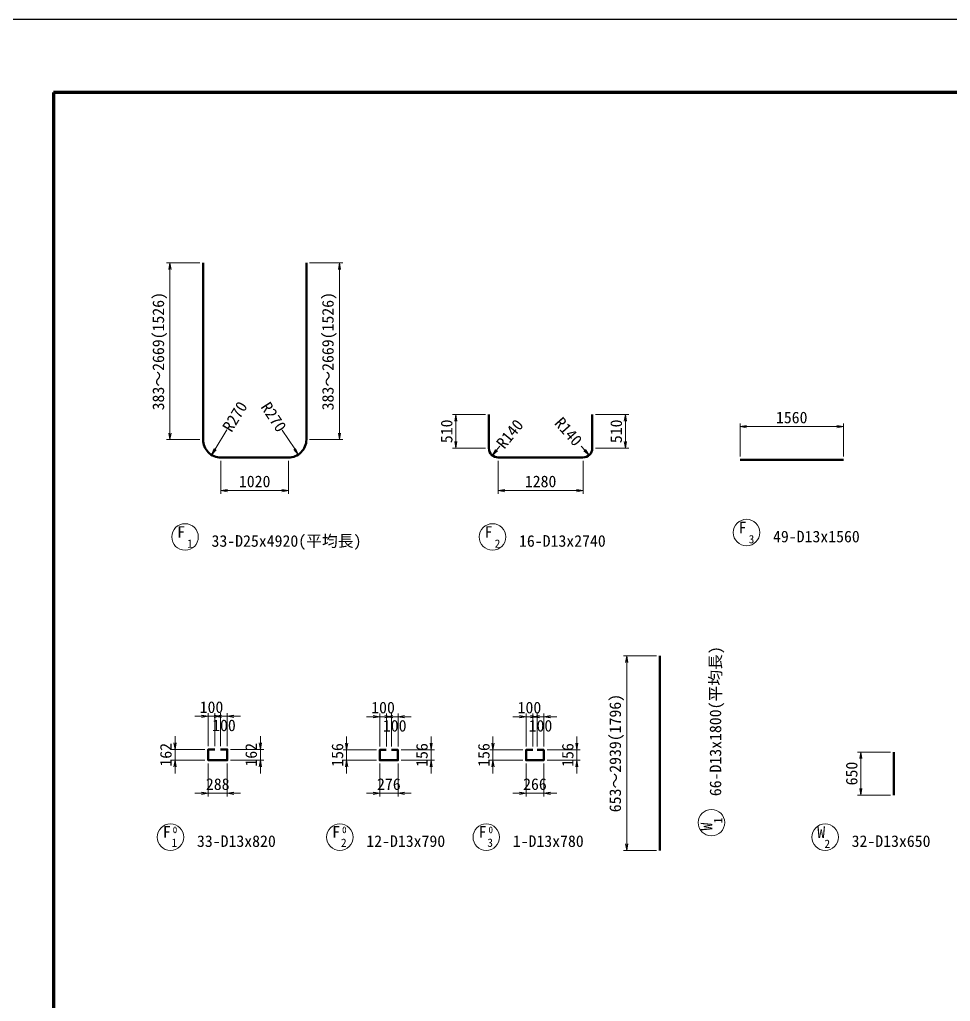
# Model space of a CAD drawing. Header units: millimetres. Extents: x 67792 to 193942, y -50017 to -20317.
# Drawn here: x 152404 to 166456, y -35137 to -20317 of the extents above; entities that cross this region are included whole.
import ezdxf
from ezdxf.enums import TextEntityAlignment as Align

# ---------------------------------------------------------------- set-up
doc = ezdxf.new("R2010")
doc.units = ezdxf.units.MM
doc.header["$LTSCALE"] = 50
doc.header["$PDSIZE"] = 300
doc.layers.get('Defpoints').update_dxf_attribs({"color": 191})
for name, color, linetype, lineweight in [('D-STR', 1, 'Continuous', 50), ('D-STR-DIM', 7, 'Continuous', 13), ('D-STR-TXT', 7, 'Continuous', 13), ('D-TTL', 2, 'Continuous', 140)]:
    doc.layers.add(name, color=color, linetype=linetype, lineweight=lineweight)
doc.styles.add('YOKO_GOTHIC', font='MS Gothic.ttf')
doc.dimstyles.new('S50', dxfattribs={"dimscale": 50, "dimtxt": 3.5, "dimasz": 2, "dimexe": 1, "dimexo": 1, "dimgap": 1, "dimtad": 1, "dimdec": 0, "dimzin": 1, "dimdsep": 46, "dimtxsty": 'YOKO_GOTHIC', "dimblk": 'OPEN', "dimcen": 0, "dimclrd": 256, "dimclre": 256, "dimclrt": 256, "dimaunit": 1, "dimadec": 3, "dimazin": 0, "dimtfac": 1, "dimtdec": 0, "dimtix": 1, "dimtmove": 2, "dimatfit": 3, "dimldrblk": 'OPEN', "dimfxl": 1, "dimlwd": -1, "dimlwe": -1, "dimarcsym": 2})

# ---------------------------------------------------------------- blocks, each defined once
blk = doc.blocks.new('_Open')
at = {"color": 0, "linetype": 'ByBlock', "lineweight": -2}
for p, q in [((-1, 0.17), (0, 0)), ((-1, -0.17), (0, 0)), ((0, 0), (-1, 0))]:
    blk.add_line(p, q, dxfattribs=at)
blk = doc.blocks.new('*D145')
at = {"layer": 'D-STR-DIM', "ltscale": 1500, "transparency": 16777216}
for p, q in [((155123, -23988), (154623, -23988)), ((154673, -26557), (154673, -24088)), ((155123, -26657), (154623, -26657))]:
    blk.add_line(p, q, dxfattribs=at)
at = {"layer": 'Defpoints', "color": 0, "ltscale": 1500, "transparency": 16777216}
for p in [(154673, -23988), (155173, -23988), (155173, -26657)]:
    blk.add_point(p, dxfattribs=at)
at = {"layer": 'D-STR-DIM', "ltscale": 1500, "transparency": 16777216, "xscale": 100, "yscale": 100, "zscale": 100}
for p, rotation in [((154673, -23988), 90), ((154673, -26657), 270)]:
    blk.add_blockref('_Open', p, dxfattribs=dict(at, rotation=rotation))
at = {"layer": 'D-STR-DIM', "ltscale": 1500, "transparency": 16777216, "insert": (154521, -25322), "char_height": 175, "attachment_point": 5, "rotation": 90, "style": 'YOKO_GOTHIC'}
blk.add_mtext('{\\W1;\\C7;383～\\C256;2669(1526)}', dxfattribs=at)
blk = doc.blocks.new('*D146')
at = {"layer": 'D-STR-DIM', "ltscale": 1500, "transparency": 16777216}
for p, q in [((156783, -23988), (157283, -23988)), ((157233, -26557), (157233, -24088)), ((156783, -26657), (157283, -26657))]:
    blk.add_line(p, q, dxfattribs=at)
at = {"layer": 'Defpoints', "color": 0, "ltscale": 1500, "transparency": 16777216}
for p in [(156733, -23988), (157233, -23988), (156733, -26657)]:
    blk.add_point(p, dxfattribs=at)
at = {"layer": 'D-STR-DIM', "ltscale": 1500, "transparency": 16777216, "xscale": 100, "yscale": 100, "zscale": 100}
for p, rotation in [((157233, -23988), 90), ((157233, -26657), 270)]:
    blk.add_blockref('_Open', p, dxfattribs=dict(at, rotation=rotation))
at = {"layer": 'D-STR-DIM', "ltscale": 1500, "transparency": 16777216, "insert": (157081, -25322), "char_height": 175, "attachment_point": 5, "rotation": 90, "style": 'YOKO_GOTHIC'}
blk.add_mtext('{\\W1;\\C7;383～}2669(1526)', dxfattribs=at)
blk = doc.blocks.new('*D147')
at = {"layer": 'D-STR-DIM', "ltscale": 1500, "transparency": 16777216}
for p, q in [((155443, -26977), (155443, -27477)), ((156463, -26977), (156463, -27477)), ((155543, -27427), (156363, -27427))]:
    blk.add_line(p, q, dxfattribs=at)
at = {"layer": 'Defpoints', "color": 0, "ltscale": 1500, "transparency": 16777216}
for p in [(155443, -26927), (156463, -26927), (156463, -27427)]:
    blk.add_point(p, dxfattribs=at)
at = {"layer": 'D-STR-DIM', "ltscale": 1500, "transparency": 16777216, "xscale": 100, "yscale": 100, "zscale": 100, "rotation": 180}
blk.add_blockref('_Open', (155443, -27427), dxfattribs=at)
at = {"layer": 'D-STR-DIM', "ltscale": 1500, "transparency": 16777216, "xscale": 100, "yscale": 100, "zscale": 100}
blk.add_blockref('_Open', (156463, -27427), dxfattribs=at)
at = {"layer": 'D-STR-DIM', "ltscale": 1500, "transparency": 16777216, "insert": (155953, -27289), "char_height": 175, "attachment_point": 5, "style": 'YOKO_GOTHIC'}
blk.add_mtext('1020', dxfattribs=at)
blk = doc.blocks.new('*D150')
at = {"layer": 'D-STR-DIM', "transparency": 16777216}
blk.add_line((155355, -26802), (155532, -26511), dxfattribs=at)
at = {"layer": 'Defpoints', "color": 0, "transparency": 16777216}
for p in [(155584, -26426), (155443, -26657)]:
    blk.add_point(p, dxfattribs=at)
at = {"layer": 'D-STR-DIM', "transparency": 16777216, "xscale": 100, "yscale": 100, "zscale": 100, "rotation": 238.6222124262136}
blk.add_blockref('_Open', (155303, -26887), dxfattribs=at)
at = {"layer": 'D-STR-DIM', "transparency": 16777216, "insert": (155655, -26309), "char_height": 175, "attachment_point": 5, "rotation": 58.6222, "style": 'YOKO_GOTHIC'}
blk.add_mtext('R270', dxfattribs=at)
blk = doc.blocks.new('*D151')
at = {"layer": 'D-STR-DIM', "transparency": 16777216}
blk.add_line((156557, -26798), (156370, -26515), dxfattribs=at)
at = {"layer": 'Defpoints', "color": 0, "transparency": 16777216}
for p in [(156315, -26431), (156463, -26657)]:
    blk.add_point(p, dxfattribs=at)
at = {"layer": 'D-STR-DIM', "transparency": 16777216, "xscale": 100, "yscale": 100, "zscale": 100, "rotation": 303.3903383239493}
blk.add_blockref('_Open', (156612, -26882), dxfattribs=at)
at = {"layer": 'D-STR-DIM', "transparency": 16777216, "insert": (156239, -26316), "char_height": 175, "attachment_point": 5, "rotation": 303.3903, "style": 'YOKO_GOTHIC'}
blk.add_mtext('R270', dxfattribs=at)
blk = doc.blocks.new('*D152')
at = {"layer": 'D-STR-DIM', "ltscale": 1500, "transparency": 16777216}
for p, q in [((159440, -26277), (158940, -26277)), ((158990, -26687), (158990, -26377)), ((159440, -26787), (158940, -26787))]:
    blk.add_line(p, q, dxfattribs=at)
at = {"layer": 'Defpoints', "color": 0, "ltscale": 1500, "transparency": 16777216}
for p in [(158990, -26277), (159490, -26277), (159490, -26787)]:
    blk.add_point(p, dxfattribs=at)
at = {"layer": 'D-STR-DIM', "ltscale": 1500, "transparency": 16777216, "xscale": 100, "yscale": 100, "zscale": 100}
for p, rotation in [((158990, -26277), 90), ((158990, -26787), 270)]:
    blk.add_blockref('_Open', p, dxfattribs=dict(at, rotation=rotation))
at = {"layer": 'D-STR-DIM', "ltscale": 1500, "transparency": 16777216, "insert": (158852, -26532), "char_height": 175, "attachment_point": 5, "rotation": 90, "style": 'YOKO_GOTHIC'}
blk.add_mtext('510', dxfattribs=at)
blk = doc.blocks.new('*D153')
at = {"layer": 'D-STR-DIM', "ltscale": 1500, "transparency": 16777216}
for p, q in [((161100, -26277), (161600, -26277)), ((161550, -26687), (161550, -26377)), ((161100, -26787), (161600, -26787))]:
    blk.add_line(p, q, dxfattribs=at)
at = {"layer": 'Defpoints', "color": 0, "ltscale": 1500, "transparency": 16777216}
for p in [(161050, -26277), (161550, -26277), (161050, -26787)]:
    blk.add_point(p, dxfattribs=at)
at = {"layer": 'D-STR-DIM', "ltscale": 1500, "transparency": 16777216, "xscale": 100, "yscale": 100, "zscale": 100}
for p, rotation in [((161550, -26277), 90), ((161550, -26787), 270)]:
    blk.add_blockref('_Open', p, dxfattribs=dict(at, rotation=rotation))
at = {"layer": 'D-STR-DIM', "ltscale": 1500, "transparency": 16777216, "insert": (161412, -26532), "char_height": 175, "attachment_point": 5, "rotation": 90, "style": 'YOKO_GOTHIC'}
blk.add_mtext('510', dxfattribs=at)
blk = doc.blocks.new('*D154')
at = {"layer": 'D-STR-DIM', "ltscale": 1500, "transparency": 16777216}
for p, q in [((159630, -26977), (159630, -27477)), ((160910, -26977), (160910, -27477)), ((159730, -27427), (160810, -27427))]:
    blk.add_line(p, q, dxfattribs=at)
at = {"layer": 'Defpoints', "color": 0, "ltscale": 1500, "transparency": 16777216}
for p in [(159630, -26927), (160910, -26927), (160910, -27427)]:
    blk.add_point(p, dxfattribs=at)
at = {"layer": 'D-STR-DIM', "ltscale": 1500, "transparency": 16777216, "xscale": 100, "yscale": 100, "zscale": 100, "rotation": 180}
blk.add_blockref('_Open', (159630, -27427), dxfattribs=at)
at = {"layer": 'D-STR-DIM', "ltscale": 1500, "transparency": 16777216, "xscale": 100, "yscale": 100, "zscale": 100}
blk.add_blockref('_Open', (160910, -27427), dxfattribs=at)
at = {"layer": 'D-STR-DIM', "ltscale": 1500, "transparency": 16777216, "insert": (160270, -27289), "char_height": 175, "attachment_point": 5, "style": 'YOKO_GOTHIC'}
blk.add_mtext('1280', dxfattribs=at)
blk = doc.blocks.new('*D155')
at = {"layer": 'D-STR-DIM', "transparency": 16777216}
blk.add_line((159605, -26818), (159655, -26756), dxfattribs=at)
at = {"layer": 'Defpoints', "color": 0, "transparency": 16777216}
for p in [(159630, -26787), (159719, -26678)]:
    blk.add_point(p, dxfattribs=at)
at = {"layer": 'D-STR-DIM', "transparency": 16777216, "xscale": 100, "yscale": 100, "zscale": 100, "rotation": 230.7574682351454}
blk.add_blockref('_Open', (159541, -26895), dxfattribs=at)
at = {"layer": 'D-STR-DIM', "transparency": 16777216, "insert": (159806, -26571), "char_height": 175, "attachment_point": 5, "rotation": 50.7575, "style": 'YOKO_GOTHIC'}
blk.add_mtext('R140', dxfattribs=at)
blk = doc.blocks.new('*D156')
at = {"layer": 'D-STR-DIM', "transparency": 16777216}
blk.add_line((160936, -26817), (160884, -26756), dxfattribs=at)
at = {"layer": 'Defpoints', "color": 0, "transparency": 16777216}
for p in [(160818, -26681), (160910, -26787)]:
    blk.add_point(p, dxfattribs=at)
at = {"layer": 'D-STR-DIM', "transparency": 16777216, "xscale": 100, "yscale": 100, "zscale": 100, "rotation": 311.3184763318716}
blk.add_blockref('_Open', (161002, -26892), dxfattribs=at)
at = {"layer": 'D-STR-DIM', "transparency": 16777216, "insert": (160690, -26537), "char_height": 175, "attachment_point": 5, "rotation": 311.3185, "style": 'YOKO_GOTHIC'}
blk.add_mtext('R140', dxfattribs=at)
blk = doc.blocks.new('*D159')
at = {"layer": 'D-STR-DIM', "ltscale": 1500, "transparency": 16777216}
for p, q in [((163281, -26911), (163281, -26411)), ((163381, -26461), (164741, -26461)), ((164841, -26911), (164841, -26411))]:
    blk.add_line(p, q, dxfattribs=at)
at = {"layer": 'Defpoints', "color": 0, "ltscale": 1500, "transparency": 16777216}
for p in [(164841, -26461), (163281, -26961), (164841, -26961)]:
    blk.add_point(p, dxfattribs=at)
at = {"layer": 'D-STR-DIM', "ltscale": 1500, "transparency": 16777216, "xscale": 100, "yscale": 100, "zscale": 100, "rotation": 180}
blk.add_blockref('_Open', (163281, -26461), dxfattribs=at)
at = {"layer": 'D-STR-DIM', "ltscale": 1500, "transparency": 16777216, "xscale": 100, "yscale": 100, "zscale": 100}
blk.add_blockref('_Open', (164841, -26461), dxfattribs=at)
at = {"layer": 'D-STR-DIM', "ltscale": 1500, "transparency": 16777216, "insert": (164061, -26324), "char_height": 175, "attachment_point": 5, "style": 'YOKO_GOTHIC'}
blk.add_mtext('1560', dxfattribs=at)
blk = doc.blocks.new('*D164')
at = {"layer": 'D-STR-DIM', "ltscale": 1500, "transparency": 16777216}
for p, q in [((155251, -31284), (155251, -30784)), ((155351, -31284), (155351, -30784)), ((155151, -30834), (155051, -30834)), ((155351, -30834), (155251, -30834)), ((155451, -30834), (155551, -30834))]:
    blk.add_line(p, q, dxfattribs=at)
at = {"layer": 'Defpoints', "color": 0, "ltscale": 1500, "transparency": 16777216}
for p in [(155251, -30834), (155251, -31334), (155351, -31334)]:
    blk.add_point(p, dxfattribs=at)
at = {"layer": 'D-STR-DIM', "ltscale": 1500, "transparency": 16777216, "xscale": 100, "yscale": 100, "zscale": 100}
blk.add_blockref('_Open', (155251, -30834), dxfattribs=at)
at = {"layer": 'D-STR-DIM', "ltscale": 1500, "transparency": 16777216, "xscale": 100, "yscale": 100, "zscale": 100, "rotation": 180}
blk.add_blockref('_Open', (155351, -30834), dxfattribs=at)
at = {"layer": 'D-STR-DIM', "ltscale": 1500, "transparency": 16777216, "insert": (155301, -30697), "char_height": 175, "attachment_point": 5, "style": 'YOKO_GOTHIC'}
blk.add_mtext('100', dxfattribs=at)
blk = doc.blocks.new('*D165')
at = {"layer": 'D-STR-DIM', "ltscale": 1500, "transparency": 16777216}
for p, q in [((155439, -31284), (155439, -30784)), ((155539, -31284), (155539, -30784)), ((155339, -30834), (155239, -30834)), ((155539, -30834), (155439, -30834)), ((155639, -30834), (155739, -30834))]:
    blk.add_line(p, q, dxfattribs=at)
at = {"layer": 'Defpoints', "color": 0, "ltscale": 1500, "transparency": 16777216}
for p in [(155439, -30834), (155439, -31334), (155539, -31334)]:
    blk.add_point(p, dxfattribs=at)
at = {"layer": 'D-STR-DIM', "ltscale": 1500, "transparency": 16777216, "xscale": 100, "yscale": 100, "zscale": 100}
blk.add_blockref('_Open', (155439, -30834), dxfattribs=at)
at = {"layer": 'D-STR-DIM', "ltscale": 1500, "transparency": 16777216, "xscale": 100, "yscale": 100, "zscale": 100, "rotation": 180}
blk.add_blockref('_Open', (155539, -30834), dxfattribs=at)
at = {"layer": 'D-STR-DIM', "ltscale": 1500, "transparency": 16777216, "insert": (155489, -30972), "char_height": 175, "attachment_point": 5, "style": 'YOKO_GOTHIC'}
blk.add_mtext('100', dxfattribs=at)
blk = doc.blocks.new('*D166')
at = {"layer": 'D-STR-DIM', "ltscale": 1500, "transparency": 16777216}
for p, q in [((156039, -31234), (156039, -31134)), ((155589, -31334), (156089, -31334)), ((156039, -31496), (156039, -31334)), ((155589, -31496), (156089, -31496)), ((156039, -31596), (156039, -31696))]:
    blk.add_line(p, q, dxfattribs=at)
at = {"layer": 'Defpoints', "color": 0, "ltscale": 1500, "transparency": 16777216}
for p in [(155539, -31334), (156039, -31334), (155539, -31496)]:
    blk.add_point(p, dxfattribs=at)
at = {"layer": 'D-STR-DIM', "ltscale": 1500, "transparency": 16777216, "xscale": 100, "yscale": 100, "zscale": 100}
for p, rotation in [((156039, -31334), 270), ((156039, -31496), 90)]:
    blk.add_blockref('_Open', p, dxfattribs=dict(at, rotation=rotation))
at = {"layer": 'D-STR-DIM', "ltscale": 1500, "transparency": 16777216, "insert": (155901, -31415), "char_height": 175, "attachment_point": 5, "rotation": 90, "style": 'YOKO_GOTHIC'}
blk.add_mtext('162', dxfattribs=at)
blk = doc.blocks.new('*D167')
at = {"layer": 'D-STR-DIM', "ltscale": 1500, "transparency": 16777216}
for p, q in [((155251, -31546), (155251, -32046)), ((155539, -31546), (155539, -32046)), ((155151, -31996), (155051, -31996)), ((155539, -31996), (155251, -31996)), ((155639, -31996), (155739, -31996))]:
    blk.add_line(p, q, dxfattribs=at)
at = {"layer": 'Defpoints', "color": 0, "ltscale": 1500, "transparency": 16777216}
for p in [(155251, -31496), (155539, -31496), (155251, -31996)]:
    blk.add_point(p, dxfattribs=at)
at = {"layer": 'D-STR-DIM', "ltscale": 1500, "transparency": 16777216, "xscale": 100, "yscale": 100, "zscale": 100}
blk.add_blockref('_Open', (155251, -31996), dxfattribs=at)
at = {"layer": 'D-STR-DIM', "ltscale": 1500, "transparency": 16777216, "xscale": 100, "yscale": 100, "zscale": 100, "rotation": 180}
blk.add_blockref('_Open', (155539, -31996), dxfattribs=at)
at = {"layer": 'D-STR-DIM', "ltscale": 1500, "transparency": 16777216, "insert": (155395, -31859), "char_height": 175, "attachment_point": 5, "style": 'YOKO_GOTHIC'}
blk.add_mtext('288', dxfattribs=at)
blk = doc.blocks.new('*D168')
at = {"layer": 'D-STR-DIM', "ltscale": 1500, "transparency": 16777216}
for p, q in [((154751, -31234), (154751, -31134)), ((155201, -31334), (154701, -31334)), ((154751, -31334), (154751, -31496)), ((155201, -31496), (154701, -31496)), ((154751, -31596), (154751, -31696))]:
    blk.add_line(p, q, dxfattribs=at)
at = {"layer": 'Defpoints', "color": 0, "ltscale": 1500, "transparency": 16777216}
for p in [(155251, -31334), (154751, -31496), (155251, -31496)]:
    blk.add_point(p, dxfattribs=at)
at = {"layer": 'D-STR-DIM', "ltscale": 1500, "transparency": 16777216, "xscale": 100, "yscale": 100, "zscale": 100}
for p, rotation in [((154751, -31334), 270), ((154751, -31496), 90)]:
    blk.add_blockref('_Open', p, dxfattribs=dict(at, rotation=rotation))
at = {"layer": 'D-STR-DIM', "ltscale": 1500, "transparency": 16777216, "insert": (154613, -31415), "char_height": 175, "attachment_point": 5, "rotation": 90, "style": 'YOKO_GOTHIC'}
blk.add_mtext('162', dxfattribs=at)
blk = doc.blocks.new('*D171')
at = {"layer": 'D-STR-DIM', "ltscale": 1500, "transparency": 16777216}
for p, q in [((157841, -31290), (157841, -30790)), ((157941, -31290), (157941, -30790)), ((157741, -30840), (157641, -30840)), ((157941, -30840), (157841, -30840)), ((158041, -30840), (158141, -30840))]:
    blk.add_line(p, q, dxfattribs=at)
at = {"layer": 'Defpoints', "color": 0, "ltscale": 1500, "transparency": 16777216}
for p in [(157841, -30840), (157841, -31340), (157941, -31340)]:
    blk.add_point(p, dxfattribs=at)
at = {"layer": 'D-STR-DIM', "ltscale": 1500, "transparency": 16777216, "xscale": 100, "yscale": 100, "zscale": 100}
blk.add_blockref('_Open', (157841, -30840), dxfattribs=at)
at = {"layer": 'D-STR-DIM', "ltscale": 1500, "transparency": 16777216, "xscale": 100, "yscale": 100, "zscale": 100, "rotation": 180}
blk.add_blockref('_Open', (157941, -30840), dxfattribs=at)
at = {"layer": 'D-STR-DIM', "ltscale": 1500, "transparency": 16777216, "insert": (157891, -30703), "char_height": 175, "attachment_point": 5, "style": 'YOKO_GOTHIC'}
blk.add_mtext('100', dxfattribs=at)
blk = doc.blocks.new('*D172')
at = {"layer": 'D-STR-DIM', "ltscale": 1500, "transparency": 16777216}
for p, q in [((158017, -31290), (158017, -30790)), ((158117, -31290), (158117, -30790)), ((157917, -30840), (157817, -30840)), ((158117, -30840), (158017, -30840)), ((158217, -30840), (158317, -30840))]:
    blk.add_line(p, q, dxfattribs=at)
at = {"layer": 'Defpoints', "color": 0, "ltscale": 1500, "transparency": 16777216}
for p in [(158017, -30840), (158017, -31340), (158117, -31340)]:
    blk.add_point(p, dxfattribs=at)
at = {"layer": 'D-STR-DIM', "ltscale": 1500, "transparency": 16777216, "xscale": 100, "yscale": 100, "zscale": 100}
blk.add_blockref('_Open', (158017, -30840), dxfattribs=at)
at = {"layer": 'D-STR-DIM', "ltscale": 1500, "transparency": 16777216, "xscale": 100, "yscale": 100, "zscale": 100, "rotation": 180}
blk.add_blockref('_Open', (158117, -30840), dxfattribs=at)
at = {"layer": 'D-STR-DIM', "ltscale": 1500, "transparency": 16777216, "insert": (158067, -30978), "char_height": 175, "attachment_point": 5, "style": 'YOKO_GOTHIC'}
blk.add_mtext('100', dxfattribs=at)
blk = doc.blocks.new('*D173')
at = {"layer": 'D-STR-DIM', "ltscale": 1500, "transparency": 16777216}
for p, q in [((158617, -31240), (158617, -31140)), ((158167, -31340), (158667, -31340)), ((158617, -31496), (158617, -31340)), ((158167, -31496), (158667, -31496)), ((158617, -31596), (158617, -31696))]:
    blk.add_line(p, q, dxfattribs=at)
at = {"layer": 'Defpoints', "color": 0, "ltscale": 1500, "transparency": 16777216}
for p in [(158117, -31340), (158617, -31340), (158117, -31496)]:
    blk.add_point(p, dxfattribs=at)
at = {"layer": 'D-STR-DIM', "ltscale": 1500, "transparency": 16777216, "xscale": 100, "yscale": 100, "zscale": 100}
for p, rotation in [((158617, -31340), 270), ((158617, -31496), 90)]:
    blk.add_blockref('_Open', p, dxfattribs=dict(at, rotation=rotation))
at = {"layer": 'D-STR-DIM', "ltscale": 1500, "transparency": 16777216, "insert": (158479, -31418), "char_height": 175, "attachment_point": 5, "rotation": 90, "style": 'YOKO_GOTHIC'}
blk.add_mtext('156', dxfattribs=at)
blk = doc.blocks.new('*D174')
at = {"layer": 'D-STR-DIM', "ltscale": 1500, "transparency": 16777216}
for p, q in [((157841, -31546), (157841, -32046)), ((158117, -31546), (158117, -32046)), ((157741, -31996), (157641, -31996)), ((158117, -31996), (157841, -31996)), ((158217, -31996), (158317, -31996))]:
    blk.add_line(p, q, dxfattribs=at)
at = {"layer": 'Defpoints', "color": 0, "ltscale": 1500, "transparency": 16777216}
for p in [(157841, -31496), (158117, -31496), (157841, -31996)]:
    blk.add_point(p, dxfattribs=at)
at = {"layer": 'D-STR-DIM', "ltscale": 1500, "transparency": 16777216, "xscale": 100, "yscale": 100, "zscale": 100}
blk.add_blockref('_Open', (157841, -31996), dxfattribs=at)
at = {"layer": 'D-STR-DIM', "ltscale": 1500, "transparency": 16777216, "xscale": 100, "yscale": 100, "zscale": 100, "rotation": 180}
blk.add_blockref('_Open', (158117, -31996), dxfattribs=at)
at = {"layer": 'D-STR-DIM', "ltscale": 1500, "transparency": 16777216, "insert": (157979, -31859), "char_height": 175, "attachment_point": 5, "style": 'YOKO_GOTHIC'}
blk.add_mtext('276', dxfattribs=at)
blk = doc.blocks.new('*D175')
at = {"layer": 'D-STR-DIM', "ltscale": 1500, "transparency": 16777216}
for p, q in [((157341, -31240), (157341, -31140)), ((157791, -31340), (157291, -31340)), ((157341, -31340), (157341, -31496)), ((157791, -31496), (157291, -31496)), ((157341, -31596), (157341, -31696))]:
    blk.add_line(p, q, dxfattribs=at)
at = {"layer": 'Defpoints', "color": 0, "ltscale": 1500, "transparency": 16777216}
for p in [(157841, -31340), (157341, -31496), (157841, -31496)]:
    blk.add_point(p, dxfattribs=at)
at = {"layer": 'D-STR-DIM', "ltscale": 1500, "transparency": 16777216, "xscale": 100, "yscale": 100, "zscale": 100}
for p, rotation in [((157341, -31340), 270), ((157341, -31496), 90)]:
    blk.add_blockref('_Open', p, dxfattribs=dict(at, rotation=rotation))
at = {"layer": 'D-STR-DIM', "ltscale": 1500, "transparency": 16777216, "insert": (157203, -31418), "char_height": 175, "attachment_point": 5, "rotation": 90, "style": 'YOKO_GOTHIC'}
blk.add_mtext('156', dxfattribs=at)
blk = doc.blocks.new('*D176')
at = {"layer": 'D-STR-DIM', "ltscale": 1500, "transparency": 16777216}
for p, q in [((162021, -29920), (161521, -29920)), ((161571, -30020), (161571, -32758)), ((162021, -32858), (161521, -32858))]:
    blk.add_line(p, q, dxfattribs=at)
at = {"layer": 'Defpoints', "color": 0, "ltscale": 1500, "transparency": 16777216}
for p in [(162071, -29920), (161571, -32858), (162071, -32858)]:
    blk.add_point(p, dxfattribs=at)
at = {"layer": 'D-STR-DIM', "ltscale": 1500, "transparency": 16777216, "xscale": 100, "yscale": 100, "zscale": 100}
for p, rotation in [((161571, -29920), 90), ((161571, -32858), 270)]:
    blk.add_blockref('_Open', p, dxfattribs=dict(at, rotation=rotation))
at = {"layer": 'D-STR-DIM', "ltscale": 1500, "transparency": 16777216, "insert": (161419, -31389), "char_height": 175, "attachment_point": 5, "rotation": 90, "style": 'YOKO_GOTHIC'}
blk.add_mtext('653～2939(1796)', dxfattribs=at)
blk = doc.blocks.new('*D177')
at = {"layer": 'D-STR-DIM', "ltscale": 1500, "transparency": 16777216}
for p, q in [((165555, -31373), (165055, -31373)), ((165105, -31923), (165105, -31473)), ((165555, -32023), (165055, -32023))]:
    blk.add_line(p, q, dxfattribs=at)
at = {"layer": 'Defpoints', "color": 0, "ltscale": 1500, "transparency": 16777216}
for p in [(165105, -31373), (165605, -31373), (165605, -32023)]:
    blk.add_point(p, dxfattribs=at)
at = {"layer": 'D-STR-DIM', "ltscale": 1500, "transparency": 16777216, "xscale": 100, "yscale": 100, "zscale": 100}
for p, rotation in [((165105, -31373), 90), ((165105, -32023), 270)]:
    blk.add_blockref('_Open', p, dxfattribs=dict(at, rotation=rotation))
at = {"layer": 'D-STR-DIM', "ltscale": 1500, "transparency": 16777216, "insert": (164967, -31698), "char_height": 175, "attachment_point": 5, "rotation": 90, "style": 'YOKO_GOTHIC'}
blk.add_mtext('650', dxfattribs=at)
blk = doc.blocks.new('*D431')
at = {"layer": 'D-STR-DIM', "ltscale": 1500, "transparency": 16777216}
for p, q in [((160051, -31290), (160051, -30790)), ((160151, -31290), (160151, -30790)), ((159951, -30840), (159851, -30840)), ((160151, -30840), (160051, -30840)), ((160251, -30840), (160351, -30840))]:
    blk.add_line(p, q, dxfattribs=at)
at = {"layer": 'Defpoints', "color": 0, "ltscale": 1500, "transparency": 16777216}
for p in [(160051, -30840), (160051, -31340), (160151, -31340)]:
    blk.add_point(p, dxfattribs=at)
at = {"layer": 'D-STR-DIM', "ltscale": 1500, "transparency": 16777216, "xscale": 100, "yscale": 100, "zscale": 100}
blk.add_blockref('_Open', (160051, -30840), dxfattribs=at)
at = {"layer": 'D-STR-DIM', "ltscale": 1500, "transparency": 16777216, "xscale": 100, "yscale": 100, "zscale": 100, "rotation": 180}
blk.add_blockref('_Open', (160151, -30840), dxfattribs=at)
at = {"layer": 'D-STR-DIM', "ltscale": 1500, "transparency": 16777216, "insert": (160101, -30703), "char_height": 175, "attachment_point": 5, "style": 'YOKO_GOTHIC'}
blk.add_mtext('100', dxfattribs=at)
blk = doc.blocks.new('*D432')
at = {"layer": 'D-STR-DIM', "ltscale": 1500, "transparency": 16777216}
for p, q in [((160217, -31290), (160217, -30790)), ((160317, -31290), (160317, -30790)), ((160117, -30840), (160017, -30840)), ((160317, -30840), (160217, -30840)), ((160417, -30840), (160517, -30840))]:
    blk.add_line(p, q, dxfattribs=at)
at = {"layer": 'Defpoints', "color": 0, "ltscale": 1500, "transparency": 16777216}
for p in [(160217, -30840), (160217, -31340), (160317, -31340)]:
    blk.add_point(p, dxfattribs=at)
at = {"layer": 'D-STR-DIM', "ltscale": 1500, "transparency": 16777216, "xscale": 100, "yscale": 100, "zscale": 100}
blk.add_blockref('_Open', (160217, -30840), dxfattribs=at)
at = {"layer": 'D-STR-DIM', "ltscale": 1500, "transparency": 16777216, "xscale": 100, "yscale": 100, "zscale": 100, "rotation": 180}
blk.add_blockref('_Open', (160317, -30840), dxfattribs=at)
at = {"layer": 'D-STR-DIM', "ltscale": 1500, "transparency": 16777216, "insert": (160268, -30978), "char_height": 175, "attachment_point": 5, "style": 'YOKO_GOTHIC'}
blk.add_mtext('100', dxfattribs=at)
blk = doc.blocks.new('*D433')
at = {"layer": 'D-STR-DIM', "ltscale": 1500, "transparency": 16777216}
for p, q in [((160817, -31240), (160817, -31140)), ((160367, -31340), (160867, -31340)), ((160817, -31496), (160817, -31340)), ((160367, -31496), (160867, -31496)), ((160817, -31596), (160817, -31696))]:
    blk.add_line(p, q, dxfattribs=at)
at = {"layer": 'Defpoints', "color": 0, "ltscale": 1500, "transparency": 16777216}
for p in [(160317, -31340), (160817, -31340), (160317, -31496)]:
    blk.add_point(p, dxfattribs=at)
at = {"layer": 'D-STR-DIM', "ltscale": 1500, "transparency": 16777216, "xscale": 100, "yscale": 100, "zscale": 100}
for p, rotation in [((160817, -31340), 270), ((160817, -31496), 90)]:
    blk.add_blockref('_Open', p, dxfattribs=dict(at, rotation=rotation))
at = {"layer": 'D-STR-DIM', "ltscale": 1500, "transparency": 16777216, "insert": (160680, -31418), "char_height": 175, "attachment_point": 5, "rotation": 90, "style": 'YOKO_GOTHIC'}
blk.add_mtext('156', dxfattribs=at)
blk = doc.blocks.new('*D434')
at = {"layer": 'D-STR-DIM', "ltscale": 1500, "transparency": 16777216}
for p, q in [((160051, -31546), (160051, -32046)), ((160317, -31546), (160317, -32046)), ((159951, -31996), (159851, -31996)), ((160317, -31996), (160051, -31996)), ((160417, -31996), (160517, -31996))]:
    blk.add_line(p, q, dxfattribs=at)
at = {"layer": 'Defpoints', "color": 0, "ltscale": 1500, "transparency": 16777216}
for p in [(160051, -31496), (160317, -31496), (160051, -31996)]:
    blk.add_point(p, dxfattribs=at)
at = {"layer": 'D-STR-DIM', "ltscale": 1500, "transparency": 16777216, "xscale": 100, "yscale": 100, "zscale": 100}
blk.add_blockref('_Open', (160051, -31996), dxfattribs=at)
at = {"layer": 'D-STR-DIM', "ltscale": 1500, "transparency": 16777216, "xscale": 100, "yscale": 100, "zscale": 100, "rotation": 180}
blk.add_blockref('_Open', (160317, -31996), dxfattribs=at)
at = {"layer": 'D-STR-DIM', "ltscale": 1500, "transparency": 16777216, "insert": (160184, -31859), "char_height": 175, "attachment_point": 5, "style": 'YOKO_GOTHIC'}
blk.add_mtext('266', dxfattribs=at)
blk = doc.blocks.new('*D435')
at = {"layer": 'D-STR-DIM', "ltscale": 1500, "transparency": 16777216}
for p, q in [((159551, -31240), (159551, -31140)), ((160001, -31340), (159501, -31340)), ((159551, -31340), (159551, -31496)), ((160001, -31496), (159501, -31496)), ((159551, -31596), (159551, -31696))]:
    blk.add_line(p, q, dxfattribs=at)
at = {"layer": 'Defpoints', "color": 0, "ltscale": 1500, "transparency": 16777216}
for p in [(160051, -31340), (159551, -31496), (160051, -31496)]:
    blk.add_point(p, dxfattribs=at)
at = {"layer": 'D-STR-DIM', "ltscale": 1500, "transparency": 16777216, "xscale": 100, "yscale": 100, "zscale": 100}
for p, rotation in [((159551, -31340), 270), ((159551, -31496), 90)]:
    blk.add_blockref('_Open', p, dxfattribs=dict(at, rotation=rotation))
at = {"layer": 'D-STR-DIM', "ltscale": 1500, "transparency": 16777216, "insert": (159414, -31418), "char_height": 175, "attachment_point": 5, "rotation": 90, "style": 'YOKO_GOTHIC'}
blk.add_mtext('156', dxfattribs=at)

msp = doc.modelspace()

# ---------------------------------------------------------------- linework, layer by layer
at = {"layer": 'D-STR'}
for p, q in [((163281.3, -26961.5), (164841.3, -26961.5)), ((162071.3, -29919.6), (162071.3, -32858.3)), ((165604.9, -31373.2), (165604.9, -32023.2))]:
    msp.add_line(p, q, dxfattribs=at)
for points in [[(155173.1, -23987.5), (155173.1, -26656.5, 0.4142136), (155443.1, -26926.5), (156463.1, -26926.5, 0.4142136), (156733.1, -26656.5), (156733.1, -23987.5)], [(159489.9, -26276.5), (159489.9, -26786.5, 0.4142136), (159629.9, -26926.5), (160909.9, -26926.5, 0.4142136), (161049.9, -26786.5), (161049.9, -26276.5)]]:
    msp.add_lwpolyline(points, format="xyb", dxfattribs=at)
for points in [[(155350.9, -31334.4), (155250.9, -31334.4), (155250.9, -31496.4), (155538.9, -31496.4), (155538.9, -31334.4), (155438.9, -31334.4)], [(157940.6, -31340.4), (157840.6, -31340.4), (157840.6, -31496.4), (158116.6, -31496.4), (158116.6, -31340.4), (158016.6, -31340.4)], [(160151.3, -31340.4), (160051.3, -31340.4), (160051.3, -31496.4), (160317.3, -31496.4), (160317.3, -31340.4), (160217.3, -31340.4)]]:
    msp.add_lwpolyline(points, dxfattribs=at)
at = {"layer": 'D-STR-TXT'}
for centre in [(163379, -28059.9), (154901.4, -28126.6), (159543.8, -28126.6), (162849.1, -32439.4), (164565.8, -32658.3)]:
    msp.add_circle(centre, 200, dxfattribs=at)
at = {"layer": 'D-STR-TXT', "color": 4}
for centre in [(154681.5, -32658.3), (157238.7, -32658.3), (159449.4, -32658.3)]:
    msp.add_circle(centre, 200, dxfattribs=at)
at = {"layer": 'D-TTL'}
msp.add_lwpolyline([(152916.7, -21416.6), (152916.7, -48916.6), (192916.7, -48916.6), (192916.7, -21416.6)], close=True, dxfattribs=at)
at = {"layer": 'Defpoints', "color": 1}
msp.add_lwpolyline([(151891.7, -20316.6), (151891.7, -50016.6), (193941.7, -50016.6), (193941.7, -20316.6)], close=True, dxfattribs=at)

# ---------------------------------------------------------------- texts
at = {"layer": 'D-STR-TXT', "style": 'YOKO_GOTHIC'}
for s, height, p in [('F ', 175, (154901.4, -28051.6)), ('F ', 175, (159543.8, -28051.6)), ('F ', 175, (163379, -27984.9)), ('3', 125, (163454, -28159.9)), ('1', 125, (154976.4, -28226.6)), ('2', 125, (159618.8, -28226.6)), ('W ', 175, (164565.8, -32583.3)), ('2 ', 125, (164640.8, -32758.3))]:
    msp.add_text(s, height=height, dxfattribs=at).set_placement(p, align=Align.MIDDLE_CENTER)
for s, p in [('33-D25x4920(平均長)', (155301.4, -28326.6)), ('16-D13x2740', (159943.8, -28326.6)), ('49-D13x1560', (163779, -28259.9)), ('32-D13x650', (164965.8, -32858.3))]:
    msp.add_text(s, height=175, dxfattribs=at).set_placement(p, align=Align.BOTTOM_LEFT)
msp.add_text('66-D13x1800(平均長)', height=175, rotation=90, dxfattribs=at).set_placement((163049.1, -32039.4), align=Align.BOTTOM_LEFT)
for s, height, p in [('W ', 175, (162774.1, -32439.4)), ('1 ', 125, (162949.1, -32364.4))]:
    msp.add_text(s, height=height, rotation=90, dxfattribs=at).set_placement(p, align=Align.MIDDLE_CENTER)
at = {"layer": 'D-STR-TXT', "color": 4, "style": 'YOKO_GOTHIC'}
for s, height, p in [('F', 175, (154625.3, -32666.7)), ('0', 100, (154749.7, -32598.2)), ('F', 175, (157182.4, -32666.7)), ('0', 100, (157306.8, -32598.2)), ('F', 175, (159393.1, -32666.7)), ('0', 100, (159517.5, -32598.2)), ('1', 125, (154740.9, -32804.5)), ('2', 125, (157298.1, -32804.5)), ('3', 125, (159508.8, -32804.5))]:
    msp.add_text(s, height=height, dxfattribs=at).set_placement(p, align=Align.CENTER)
for s, p in [('33-D13x820', (155081.5, -32858.3)), ('12-D13x790', (157638.7, -32858.3)), ('1-D13x780', (159849.4, -32858.3))]:
    msp.add_text(s, height=175, dxfattribs=at).set_placement(p, align=Align.BOTTOM_LEFT)

# ---------------------------------------------------------------- dimensions: what is measured, and where the dimension line sits
at = {"layer": 'D-STR-DIM', "ltscale": 1500}
for base, p1, p2, text, picture, middle in [((154673.1, -23987.5), (155173.1, -26656.5), (155173.1, -23987.5), '{\\W1;\\C7;383～\\C256;<>(1526)}', '*D145', (154520.9, -25322)), ((157233.1, -23987.5), (156733.1, -26656.5), (156733.1, -23987.5), '{\\W1;\\C7;383～}<>(1526)', '*D146', (157080.9, -25322)), ((161571.3, -32858.3), (162071.3, -29919.6), (162071.3, -32858.3), '653～<>(1796)', '*D176', (161419.2, -31389))]:
    dim = msp.add_linear_dim(base=base, p1=p1, p2=p2, angle=90, text=text, dimstyle='S50', dxfattribs=at)
    dim.commit()
    dim.dimension.update_dxf_attribs({"geometry": picture, "text_midpoint": middle})
at = {"layer": 'D-STR-DIM'}
for center, mpoint, override, picture, middle in [((155443.1, -26656.5), (155583.7, -26426), {"dimse1": 1, "dimsd1": 0, "dimsd2": 0}, '*D150', (155655.3, -26308.5)), ((156463.1, -26656.5), (156314.5, -26431.1), {"dimse1": 1}, '*D151', (156238.8, -26316.3)), ((159629.9, -26786.5), (159718.5, -26678.1), {"dimse1": 1}, '*D155', (159806.2, -26570.7)), ((160909.9, -26786.5), (160817.5, -26681.4), {"dimse1": 1}, '*D156', (160690.3, -26536.7))]:
    dim = msp.add_radius_dim(center=center, mpoint=mpoint, dimstyle='S50', override=override, dxfattribs=at)
    dim.commit()
    dim.dimension.update_dxf_attribs({"geometry": picture, "text_midpoint": middle, "dimtype": 164})
at = {"layer": 'D-STR-DIM', "ltscale": 1500}
for base, p1, p2, picture, middle in [((164841.3, -26461.5), (163281.3, -26961.5), (164841.3, -26961.5), '*D159', (164061.3, -26324)), ((156463.1, -27426.5), (155443.1, -26926.5), (156463.1, -26926.5), '*D147', (155953.1, -27289)), ((160909.9, -27426.5), (159629.9, -26926.5), (160909.9, -26926.5), '*D154', (160269.9, -27289)), ((155250.9, -30834.4), (155350.9, -31334.4), (155250.9, -31334.4), '*D164', (155300.9, -30696.9)), ((157840.6, -30840.4), (157940.6, -31340.4), (157840.6, -31340.4), '*D171', (157890.6, -30702.9)), ((160051.3, -30840.4), (160151.3, -31340.4), (160051.3, -31340.4), '*D431', (160101.3, -30702.9)), ((155250.9, -31996.4), (155538.9, -31496.4), (155250.9, -31496.4), '*D167', (155394.9, -31858.9)), ((157840.6, -31996.4), (158116.6, -31496.4), (157840.6, -31496.4), '*D174', (157978.6, -31858.9)), ((160051.3, -31996.4), (160317.3, -31496.4), (160051.3, -31496.4), '*D434', (160184.3, -31858.9))]:
    dim = msp.add_linear_dim(base=base, p1=p1, p2=p2, dimstyle='S50', dxfattribs=at)
    dim.commit()
    dim.dimension.update_dxf_attribs({"geometry": picture, "text_midpoint": middle})
for base, p1, p2, picture, middle in [((158989.9, -26276.5), (159489.9, -26786.5), (159489.9, -26276.5), '*D152', (158852.4, -26531.5)), ((161549.9, -26276.5), (161049.9, -26786.5), (161049.9, -26276.5), '*D153', (161412.4, -26531.5)), ((154750.9, -31496.4), (155250.9, -31334.4), (155250.9, -31496.4), '*D168', (154613.4, -31415.4)), ((156038.9, -31334.4), (155538.9, -31496.4), (155538.9, -31334.4), '*D166', (155901.4, -31415.4)), ((157340.6, -31496.4), (157840.6, -31340.4), (157840.6, -31496.4), '*D175', (157203.1, -31418.4)), ((158616.6, -31340.4), (158116.6, -31496.4), (158116.6, -31340.4), '*D173', (158479.1, -31418.4)), ((159551.3, -31496.4), (160051.3, -31340.4), (160051.3, -31496.4), '*D435', (159413.8, -31418.4)), ((160817.3, -31340.4), (160317.3, -31496.4), (160317.3, -31340.4), '*D433', (160679.8, -31418.4)), ((165104.9, -31373.2), (165604.9, -32023.2), (165604.9, -31373.2), '*D177', (164967.4, -31698.2))]:
    dim = msp.add_linear_dim(base=base, p1=p1, p2=p2, angle=90, dimstyle='S50', dxfattribs=at)
    dim.commit()
    dim.dimension.update_dxf_attribs({"geometry": picture, "text_midpoint": middle})
for base, p1, p2, picture, middle in [((155438.9, -30834.4), (155538.9, -31334.4), (155438.9, -31334.4), '*D165', (155489.3, -30972.2)), ((158016.6, -30840.4), (158116.6, -31340.4), (158016.6, -31340.4), '*D172', (158067, -30978.2)), ((160217.3, -30840.4), (160317.3, -31340.4), (160217.3, -31340.4), '*D432', (160267.7, -30978.2))]:
    dim = msp.add_linear_dim(base=base, p1=p1, p2=p2, dimstyle='S50', dxfattribs=at)
    dim.commit()
    dim.dimension.update_dxf_attribs({"geometry": picture, "text_midpoint": middle, "dimtype": 160})

doc.saveas('drawing.dxf')
